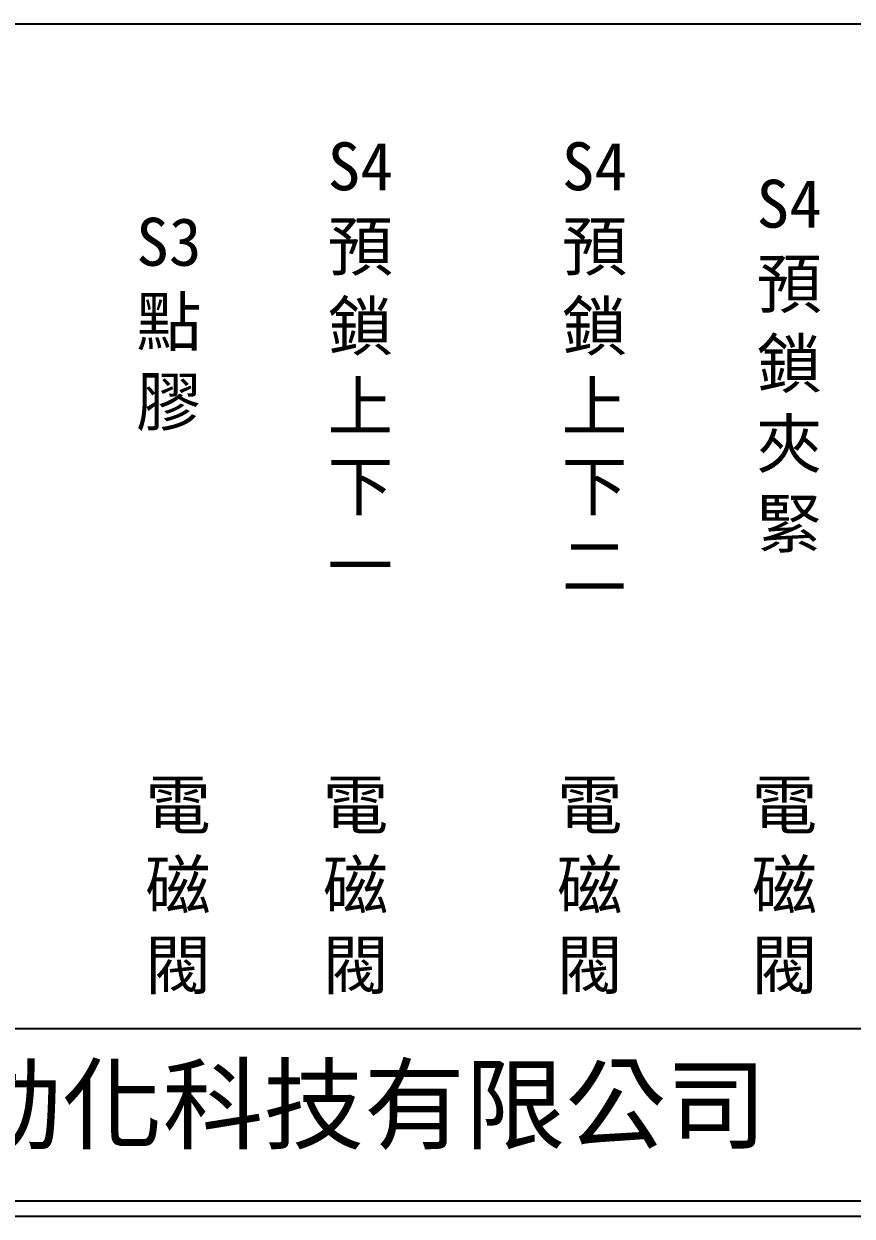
# Model space of a CAD drawing. Extents: x 926 to 1213, y 3 to 207.
# Drawn here: x 994 to 1061.3, y 3 to 100 of the extents above; entities that cross this region are included whole.
import ezdxf

# ---------------------------------------------------------------- set-up
doc = ezdxf.new("R2010")
doc.units = 0
doc.layers.add('圖框層', color=7, linetype='CONTINUOUS')
doc.layers.add('標尺寸層', color=3, linetype='CONTINUOUS')
doc.styles.add('CNS', font='romanc.shx', dxfattribs={"bigfont": 'chineset.shx'})
doc.styles.add('STSL', font='kaiu.ttf')

msp = doc.modelspace()

# ---------------------------------------------------------------- linework, layer by layer
at = {"layer": '圖框層', "color": 7}
for p, q in [((926.992, 18.25), (1211.493, 18.25)), ((926.992, 4.25), (1211.493, 4.25)), ((925.742, 3), (1212.742, 3))]:
    msp.add_line(p, q, dxfattribs=at)
at = {"layer": '標尺寸層', "color": 7}
msp.add_line((930.49, 99.958), (1208.361, 99.958), dxfattribs=at)

# ---------------------------------------------------------------- texts
at = {"layer": '圖框層', "color": 4, "style": 'STSL'}
msp.add_text('泓陞自動化科技有限公司', height=6, dxfattribs=at).set_placement((964.346, 9.076))
at = {"layer": '標尺寸層', "color": 7, "char_height": 3.9, "attachment_point": 5, "style": 'CNS'}
for s, insert, width in [('{\\fDFKai-SB|b0|i0|c136|p65;S4預鎖上下一}', (1021.332, 72.122), 4.96081), ('{\\fDFKai-SB|b0|i0|c136|p65;S4預鎖上下二}', (1040.365, 72.122), 4.96081), ('{\\fDFKai-SB|b0|i0|c136|p65;S4預鎖夾緊}', (1056.192, 72.122), 4.96081), ('{\\fDFKai-SB|b0|i0|c136|p65;S3點膠}', (1005.77, 75.514), 4.96081), ('{\\fDFKai-SB|b0|i0|c136|p65;電磁閥}', (1006.513, 29.715), 2.84806), ('{\\fDFKai-SB|b0|i0|c136|p65;電磁閥}', (1020.945, 29.715), 2.84806), ('{\\fDFKai-SB|b0|i0|c136|p65;電磁閥}', (1039.978, 29.715), 2.84806), ('{\\fDFKai-SB|b0|i0|c136|p65;電磁閥}', (1055.805, 29.715), 2.84806)]:
    msp.add_mtext(s, dxfattribs=dict(at, insert=insert, width=width))

doc.saveas('drawing.dxf')
